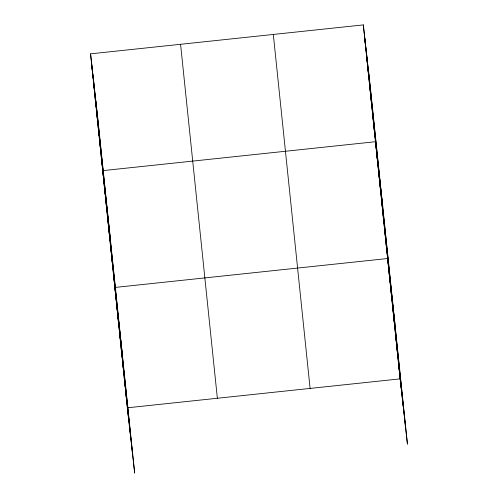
<?xml version="1.0" encoding="UTF-8"?>
<svg xmlns="http://www.w3.org/2000/svg" width="498" height="498" viewBox="0 0 498 498"><rect width="100%" height="100%" fill="white"/><g stroke="black" fill="none" stroke-linecap="round" stroke-linejoin="round"><path stroke-width="0.75" d="M90.561 53.84L97.882 119.134L134.678 473.1L127.351 407.806L90.561 53.84L363.322 24.9L370.649 90.194L407.439 444.16L400.118 378.866L363.322 24.9M127.351 407.806L400.118 378.866M364.841 39.504L365.856 48.524M366.36 54.101L367.368 63.128M367.879 68.705L368.887 77.725M369.392 83.303L370.406 92.329M370.91 97.907L371.925 106.933M372.429 112.504L373.444 121.531M373.948 127.108L374.957 136.135M382.788 207L375.467 141.712L102.7 170.652L110.027 235.94M376.98 156.31L377.994 165.336M378.499 170.914L379.513 179.934M380.018 185.511L381.032 194.537M381.536 200.115L382.545 209.141M383.055 214.713L384.064 223.739M384.568 229.317L385.583 238.343M386.087 243.914L387.102 252.94M394.933 323.812L387.606 258.518L114.845 287.458L122.166 352.752M389.168 273.564L390.183 282.584M390.731 288.603L391.745 297.63M392.3 303.649L393.308 312.676M393.862 318.695L394.87 327.715M395.424 333.735L396.439 342.761M396.987 348.781L398.002 357.807M398.549 363.826L399.564 372.846M92.08 68.444L93.089 77.464M93.593 83.042L94.608 92.068M95.112 97.645L96.126 106.665M96.631 112.243L97.645 121.269M98.15 126.847L99.158 135.873M99.668 141.444L100.677 150.471M101.187 156.048L102.196 165.075M104.219 185.25L105.234 194.276M105.738 199.854L106.753 208.874M107.257 214.451L108.265 223.478M108.776 229.055L109.784 238.081M110.288 243.653L111.303 252.679M111.807 258.257L112.822 267.283M113.326 272.86L114.341 281.88M116.408 302.504L117.422 311.524M117.97 317.543L118.985 326.57M119.532 332.589L120.547 341.616M121.101 347.635L122.11 356.655M122.664 362.675L123.672 371.701M124.226 377.721L125.241 386.747M125.789 392.766L126.803 401.786M368.564 71.625L405.36 425.591M366.416 52.495L403.212 406.461M364.337 33.926L401.127 387.892M273.309 34.449L310.105 388.415M180.575 44.291L217.365 398.257M95.803 100.565L132.593 454.531M93.655 81.435L130.451 435.401M91.57 62.866L128.366 416.832"/></g></svg>
